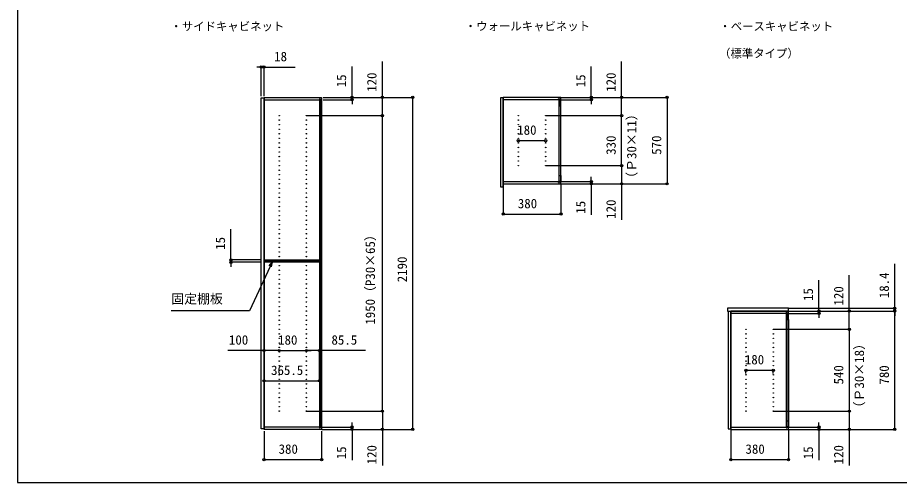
# Model space of a CAD drawing. Units: millimetres, scale not verified. Extents: x -4375 to 4375, y -6505 to 6479.
# Drawn here: x -4375 to 1435, y -6505 to -3438 of the extents above; entities that cross this region are included whole.
import ezdxf
from ezdxf.enums import TextEntityAlignment as Align

# ---------------------------------------------------------------- set-up
doc = ezdxf.new("R2010")
doc.units = ezdxf.units.MM
doc.header["$LTSCALE"] = 34
for name, color, linetype in [('0-1_USER1', 3, 'Continuous'), ('0-3_YKK_12', 2, 'Continuous'), ('0-5_YKK_D', 6, 'Continuous'), ('0-6_YKK_ZWAK', 7, 'Continuous')]:
    doc.layers.add(name, color=color, linetype=linetype)
doc.styles.add('ＭＳ ゴシック', font='')
doc.styles.get('ＭＳ ゴシック').set_extended_font_data('MS Gothic')

msp = doc.modelspace()

# ---------------------------------------------------------------- linework, layer by layer
at = {"layer": '0-3_YKK_12'}
for p, q in [((-2751.5, -3979.7), (-2386.5, -3979.7)), ((-2386.5, -3974.2), (-2386.5, -3979.7)), ((-2386.5, -3974.2), (-2381.5, -3974.2)), ((-2386, -3974.2), (-2386, -6145.2)), ((-2382, -3974.2), (-2382, -6145.2)), ((-2381.5, -3974.2), (-2381.5, -3979.7)), ((-2381.5, -3979.7), (-2371.5, -3979.7)), ((-810, -3979.7), (-1175, -3979.7)), ((-810, -3979.7), (-810, -3974.2)), ((-805, -3974.2), (-810, -3974.2)), ((-805, -3979.7), (-805, -3974.2)), ((-2382, -4018.2), (-2371.5, -4018.2)), ((-1175, -4519.7), (-810, -4519.7)), ((-810, -4525.2), (-810, -4519.7)), ((-810, -4525.2), (-805, -4525.2)), ((-805, -4525.2), (-805, -4519.7)), ((-2753.79, -5044.7), (-2386.71, -5044.7)), ((690, -5389.7), (325, -5389.7)), ((690, -5389.7), (690, -5384.2)), ((695, -5384.2), (690, -5384.2)), ((695, -5389.7), (695, -5384.2)), ((705, -5389.7), (695, -5389.7)), ((705, -5429.95), (705, -6099.45)), ((-2386.5, -6139.7), (-2751.5, -6139.7)), ((-2386.5, -6139.7), (-2386.5, -6145.2)), ((-2386.5, -6145.2), (-2381.5, -6145.2)), ((-2382, -6101.2), (-2371.5, -6101.2)), ((-2381.5, -6139.7), (-2381.5, -6145.2)), ((-2371.5, -6139.7), (-2381.5, -6139.7)), ((325, -6139.7), (690, -6139.7)), ((690, -6145.2), (690, -6139.7)), ((690, -6145.2), (695, -6145.2)), ((695, -6139.7), (705, -6139.7)), ((695, -6145.2), (695, -6139.7))]:
    msp.add_line(p, q, dxfattribs=at)
for points in [[(-2751.5, -6151.7), (-2769.5, -6151.7), (-2769.5, -3967.7), (-2751.5, -3967.7)], [(-2371.5, -6154.7), (-2751.5, -6154.7), (-2751.5, -3964.7), (-2371.5, -3964.7)], [(-1193, -4554.7), (-1175, -4554.7), (-1175, -3967.7), (-1193, -3967.7)], [(-1175, -4534.7), (-795, -4534.7), (-795, -3964.7), (-1175, -3964.7)], [(-809.5, -4523.45), (-805.5, -4523.45), (-805.5, -3975.95), (-809.5, -3975.95)], [(-805.5, -4019.95), (-795, -4019.95), (-795, -3980.95), (-805.5, -3980.95)], [(-805.5, -4479.45), (-795, -4479.45), (-795, -4518.45), (-805.5, -4518.45)], [(-2389.5, -5052.2), (-2751, -5052.2), (-2751, -5037.2), (-2389.5, -5037.2)], [(303, -5374.7), (705, -5374.7), (704.98, -5356.3), (302.98, -5356.3)], [(307, -6151.7), (325, -6151.7), (325, -5377.7), (307, -5377.7)], [(325, -6154.7), (705, -6154.7), (705, -5374.7), (325, -5374.7)], [(690.5, -6143.45), (694.5, -6143.45), (694.5, -5385.95), (690.5, -5385.95)], [(694.5, -5429.95), (705, -5429.95), (705, -5390.95), (694.5, -5390.95)], [(694.5, -6099.45), (705, -6099.45), (705, -6138.45), (694.5, -6138.45)]]:
    msp.add_lwpolyline(points, close=True, dxfattribs=at)
for centre in [(-2651.5, -4084.7), (-2651.5, -4084.7), (-2651.5, -4114.7), (-2471.5, -4084.7), (-2471.5, -4084.7), (-2471.5, -4114.7), (-1075, -4084.7), (-1075, -4114.7), (-895, -4084.7), (-895, -4114.7), (-2651.5, -4144.7), (-2651.5, -4174.7), (-2471.5, -4144.7), (-2471.5, -4174.7), (-1075, -4144.7), (-1075, -4174.7), (-895, -4144.7), (-895, -4174.7), (-2651.5, -4204.7), (-2651.5, -4234.7), (-2471.5, -4204.7), (-2471.5, -4234.7), (-1075, -4204.7), (-1075, -4234.7), (-895, -4204.7), (-895, -4234.7), (-2651.5, -4264.7), (-2651.5, -4294.7), (-2471.5, -4264.7), (-2471.5, -4294.7), (-1075, -4264.7), (-1075, -4294.7), (-895, -4264.7), (-895, -4294.7), (-2651.5, -4324.7), (-2651.5, -4354.7), (-2471.5, -4324.7), (-2471.5, -4354.7), (-1075, -4324.7), (-1075, -4354.7), (-895, -4324.7), (-895, -4354.7), (-2651.5, -4384.7), (-2651.5, -4414.7), (-2471.5, -4384.7), (-2471.5, -4414.7), (-1075, -4384.7), (-1075, -4414.7), (-895, -4384.7), (-895, -4414.7), (-2651.5, -4444.7), (-2651.5, -4474.7), (-2471.5, -4444.7), (-2471.5, -4474.7), (-2651.5, -4504.7), (-2471.5, -4504.7), (-2651.5, -4534.7), (-2651.5, -4564.7), (-2471.5, -4534.7), (-2471.5, -4564.7), (-2651.5, -4594.7), (-2651.5, -4624.7), (-2471.5, -4594.7), (-2471.5, -4624.7), (-2651.5, -4654.7), (-2651.5, -4684.7), (-2471.5, -4654.7), (-2471.5, -4684.7), (-2651.5, -4714.7), (-2651.5, -4744.7), (-2471.5, -4714.7), (-2471.5, -4744.7), (-2651.5, -4774.7), (-2651.5, -4804.7), (-2471.5, -4774.7), (-2471.5, -4804.7), (-2651.5, -4834.7), (-2651.5, -4864.7), (-2471.5, -4834.7), (-2471.5, -4864.7), (-2651.5, -4894.7), (-2651.5, -4924.7), (-2471.5, -4894.7), (-2471.5, -4924.7), (-2651.5, -4954.7), (-2651.5, -4984.7), (-2471.5, -4954.7), (-2471.5, -4984.7), (-2651.5, -5014.7), (-2651.5, -5044.7), (-2471.5, -5014.7), (-2471.5, -5044.7), (-2651.5, -5074.7), (-2651.5, -5104.7), (-2471.5, -5074.7), (-2471.5, -5104.7), (-2651.5, -5134.7), (-2651.5, -5164.7), (-2471.5, -5134.7), (-2471.5, -5164.7), (-2651.5, -5194.7), (-2651.5, -5224.7), (-2471.5, -5194.7), (-2471.5, -5224.7), (-2651.5, -5254.7), (-2651.5, -5284.7), (-2471.5, -5254.7), (-2471.5, -5284.7), (-2651.5, -5314.7), (-2651.5, -5344.7), (-2471.5, -5314.7), (-2471.5, -5344.7), (-2651.5, -5374.7), (-2651.5, -5404.7), (-2471.5, -5374.7), (-2471.5, -5404.7), (-2651.5, -5434.7), (-2471.5, -5434.7), (-2651.5, -5464.7), (-2651.5, -5494.7), (-2471.5, -5464.7), (-2471.5, -5494.7), (425, -5494.7), (605, -5494.7), (-2651.5, -5524.7), (-2651.5, -5554.7), (-2471.5, -5524.7), (-2471.5, -5554.7), (425, -5524.7), (425, -5554.7), (605, -5524.7), (605, -5554.7), (-2651.5, -5584.7), (-2651.5, -5614.7), (-2471.5, -5584.7), (-2471.5, -5614.7), (425, -5584.7), (425, -5614.7), (605, -5584.7), (605, -5614.7), (-2651.5, -5644.7), (-2651.5, -5674.7), (-2471.5, -5644.7), (-2471.5, -5674.7), (425, -5644.7), (425, -5674.7), (605, -5644.7), (605, -5674.7), (-2651.5, -5704.7), (-2651.5, -5734.7), (-2471.5, -5704.7), (-2471.5, -5734.7), (425, -5704.7), (425, -5734.7), (605, -5704.7), (605, -5734.7), (-2651.5, -5764.7), (-2651.5, -5794.7), (-2471.5, -5764.7), (-2471.5, -5794.7), (425, -5764.7), (425, -5794.7), (605, -5764.7), (605, -5794.7), (-2651.5, -5824.7), (-2651.5, -5854.7), (-2471.5, -5824.7), (-2471.5, -5854.7), (425, -5824.7), (425, -5854.7), (605, -5824.7), (605, -5854.7), (-2651.5, -5884.7), (-2651.5, -5914.7), (-2471.5, -5884.7), (-2471.5, -5914.7), (425, -5884.7), (425, -5914.7), (605, -5884.7), (605, -5914.7), (-2651.5, -5944.7), (-2651.5, -5974.7), (-2471.5, -5944.7), (-2471.5, -5974.7), (425, -5944.7), (425, -5974.7), (605, -5944.7), (605, -5974.7), (-2651.5, -6004.7), (-2651.5, -6034.7), (-2471.5, -6004.7), (-2471.5, -6034.7), (425, -6004.7), (425, -6034.7), (605, -6004.7), (605, -6034.7)]:
    msp.add_circle(centre, 1.55, dxfattribs=at)
at = {"layer": '0-5_YKK_D'}
for p, q in [((-2769.5, -3764.7), (-2799.5, -3764.7)), ((-2769.5, -3955.85), (-2769.5, -3763.7)), ((-2769.5, -3764.7), (-2751.5, -3764.7)), ((-2751.5, -3955.85), (-2751.5, -3763.7)), ((-2751.5, -3764.7), (-2546.7, -3764.7)), ((-2171.5, -3964.7), (-2171.5, -3760.38)), ((-595, -3964.7), (-595, -3760.38)), ((-2361.03, -3964.7), (-1770.5, -3964.7)), ((-2361.03, -3964.7), (-1970.5, -3964.7)), ((-2361.03, -3964.7), (-2170.5, -3964.7)), ((-2361.03, -3979.7), (-2170.5, -3979.7)), ((-2171.5, -3979.7), (-2171.5, -3964.7)), ((-2171.5, -3979.7), (-2171.5, -4009.7)), ((-1771.5, -6154.7), (-1771.5, -3964.7)), ((-804, -3979.7), (-594, -3979.7)), ((-794, -3964.7), (-94, -3964.7)), ((-794, -3964.7), (-394, -3964.7)), ((-794, -3964.7), (-594, -3964.7)), ((-595, -3979.7), (-595, -3964.7)), ((-595, -3979.7), (-595, -4009.7)), ((-95, -3964.7), (-95, -4534.7)), ((-395, -4084.7), (-395, -4054.7)), ((-2470.5, -4084.7), (-1970.5, -4084.7)), ((-2470.5, -4084.7), (-1970.5, -4084.7)), ((-1971.5, -6034.7), (-1971.5, -4084.7)), ((-894, -4084.7), (-394, -4084.7)), ((-894, -4084.7), (-394, -4084.7)), ((-395, -4414.7), (-395, -4084.7)), ((-1075.68, -4249.7), (-895.68, -4249.7)), ((-894, -4414.7), (-394, -4414.7)), ((-894, -4414.7), (-394, -4414.7)), ((-395, -4414.7), (-395, -4444.7)), ((-804, -4519.7), (-594, -4519.7)), ((-595, -4519.7), (-595, -4489.7)), ((-595, -4519.7), (-595, -4534.7)), ((-1175, -4535.7), (-1175, -4735.7)), ((-795, -4535.7), (-795, -4735.7)), ((-794, -4534.7), (-94, -4534.7)), ((-794, -4534.7), (-594, -4534.7)), ((-794, -4534.7), (-394, -4534.7)), ((-595, -4534.7), (-595, -4739.02)), ((-1175, -4734.7), (-795, -4734.7)), ((-2969.5, -5037.2), (-2969.5, -4832.88)), ((-2777.49, -5037.2), (-2970.5, -5037.2)), ((-2777.49, -5052.2), (-2970.5, -5052.2)), ((-2969.5, -5052.2), (-2969.5, -5037.2)), ((-2969.5, -5052.2), (-2969.5, -5082.2)), ((1405, -5356.3), (1405, -5062.63)), ((905, -5374.7), (905, -5170.38)), ((705.98, -5356.3), (1406, -5356.3)), ((706, -5374.7), (1106, -5374.7)), ((706, -5374.7), (906, -5374.7)), ((706, -5374.7), (1406, -5374.7)), ((706, -5374.7), (1406, -5374.7)), ((706, -5389.7), (906, -5389.7)), ((905, -5389.7), (905, -5374.7)), ((905, -5389.7), (905, -5419.7)), ((1405, -5374.7), (1405, -5356.3)), ((1405, -5374.7), (1405, -5404.7)), ((1405, -6154.7), (1405, -5374.7)), ((606, -5494.7), (1106, -5494.7)), ((606, -5494.7), (1106, -5494.7)), ((1105, -5494.7), (1105, -6034.7)), ((-2651.5, -5634.7), (-2681.5, -5634.7)), ((-2651.5, -5634.7), (-2471.5, -5634.7)), ((-2471.5, -5634.7), (-2441.5, -5634.7)), ((-2386, -5634.7), (-2471.5, -5634.7)), ((-2386, -5840.5), (-2386, -5633.7)), ((-2082.64, -5634.7), (-2386, -5634.7)), ((424.32, -5785.82), (424.32, -5763.7)), ((424.32, -5764.7), (604.32, -5764.7)), ((604.32, -5785.82), (604.32, -5763.7)), ((-2751.5, -5834.7), (-2386, -5834.7)), ((-2470.5, -6034.7), (-1970.5, -6034.7)), ((-2470.5, -6034.7), (-1970.5, -6034.7)), ((603.97, -6034.7), (1106, -6034.7)), ((606, -6034.7), (1106, -6034.7)), ((-2370.5, -6139.7), (-2170.5, -6139.7)), ((-2370.5, -6154.7), (-1770.5, -6154.7)), ((-2370.5, -6154.7), (-2170.5, -6154.7)), ((-2370.5, -6154.7), (-1970.5, -6154.7)), ((-2171.5, -6139.7), (-2171.5, -6109.7)), ((-2171.5, -6139.7), (-2171.5, -6154.7)), ((-2171.5, -6154.7), (-2171.5, -6359.02)), ((325, -6155.7), (325, -6355.7)), ((705, -6155.7), (705, -6355.7)), ((706, -6139.7), (906, -6139.7)), ((706, -6154.7), (1106, -6154.7)), ((706, -6154.7), (906, -6154.7)), ((706, -6154.7), (1406, -6154.7)), ((905, -6139.7), (905, -6109.7)), ((905, -6139.7), (905, -6154.7)), ((905, -6154.7), (905, -6359.02)), ((-2751.5, -6166.37), (-2751.5, -6355.7)), ((-2371.5, -6166.37), (-2371.5, -6355.7)), ((-2751.5, -6354.7), (-2371.5, -6354.7)), ((325, -6354.7), (705, -6354.7))]:
    msp.add_line(p, q, dxfattribs=at)
for points in [[(-1971.5, -4084.7), (-1971.5, -3964.7), (-1971.5, -3726.63)], [(-395, -4084.7), (-395, -3964.7), (-395, -3726.63)], [(-395, -4414.7), (-395, -4534.7), (-395, -4772.77)], [(-2698.25, -5052.2), (-2710.93, -5079.39), (-2847.7, -5372.71), (-3362.62, -5372.71)], [(-2718.21, -5075.99), (-2698.25, -5052.2), (-2703.64, -5082.79)], [(1105, -5494.7), (1105, -5374.7), (1105, -5136.63)], [(-2651.5, -5634.7), (-2751.5, -5634.7), (-2989.57, -5634.7)], [(-1971.5, -6034.7), (-1971.5, -6154.7), (-1971.5, -6392.77)], [(1105, -6034.7), (1105, -6154.7), (1105, -6392.77)]]:
    msp.add_lwpolyline(points, dxfattribs=at)
for centre in [(-2769.5, -3764.7), (-2751.5, -3764.7), (-2171.5, -3964.7), (-2171.5, -3979.7), (-1971.5, -3964.7), (-1771.5, -3964.7), (-595, -3964.7), (-595, -3979.7), (-395, -3964.7), (-95, -3964.7), (-1971.5, -4084.7), (-1971.5, -4084.7), (-395, -4084.7), (-395, -4084.7), (-1075.68, -4249.7), (-895.68, -4249.7), (-395, -4414.7), (-395, -4414.7), (-595, -4519.7), (-595, -4534.7), (-395, -4534.7), (-95, -4534.7), (-1175, -4734.7), (-795, -4734.7), (-2969.5, -5037.2), (-2969.5, -5052.2), (905, -5374.7), (905, -5389.7), (1105, -5374.7), (1405, -5356.3), (1405, -5374.7), (1405, -5374.7), (1105, -5494.7), (1105, -5494.7), (-2751.5, -5634.7), (-2651.5, -5634.7), (-2651.5, -5634.7), (-2471.5, -5634.7), (-2471.5, -5634.7), (-2386, -5634.7), (424.32, -5764.7), (604.32, -5764.7), (-2751.5, -5834.7), (-2386, -5834.7), (-1971.5, -6034.7), (-1971.5, -6034.7), (1105, -6034.7), (1105, -6034.7), (-2171.5, -6139.7), (-2171.5, -6154.7), (-1971.5, -6154.7), (-1771.5, -6154.7), (905, -6139.7), (905, -6154.7), (1105, -6154.7), (1405, -6154.7), (-2751.5, -6354.7), (-2371.5, -6354.7), (325, -6354.7), (705, -6354.7)]:
    msp.add_circle(centre, 7.5, dxfattribs=at)
at = {"layer": '0-6_YKK_ZWAK'}
msp.add_line((-4375, 6245.3), (-4375, -6504.7), dxfattribs=at)
msp.add_lwpolyline([(-4375, -6504.7), (4375, -6504.7), (4375, 6245.3)], dxfattribs=at)

# ---------------------------------------------------------------- texts
at = {"layer": '0-1_USER1', "style": 'ＭＳ ゴシック'}
for s, p in [('・サイドキャビネット', (-3367.9, -3540.03)), ('・ウォールキャビネット', (-1427.9, -3539.18)), ('・ベースキャビネット', (249.1, -3540.03)), ('（標準タイプ）', (247.4, -3718.47))]:
    msp.add_text(s, height=54.99, dxfattribs=at).set_placement(p, align=Align.BOTTOM_LEFT)
at = {"layer": '0-5_YKK_D', "style": 'ＭＳ ゴシック'}
for s, p in [('18', (-2684.54, -3744.7)), ('180', (-1082.76, -4229.7)), ('380', (-1078.69, -4714.7)), ('固定棚板', (-3362.74, -5343.21)), ('100', (-2982.61, -5614.7)), ('180', (-2658.57, -5614.7)), ('85.5', (-2306.93, -5614.7)), ('180', (417.24, -5744.7)), ('365.5', (-2704.94, -5814.7)), ('380', (-2655.19, -6334.7)), ('380', (421.31, -6334.7))]:
    msp.add_text(s, height=62.32, dxfattribs=at).set_placement(p, align=Align.BOTTOM_LEFT)
for s, p in [('15', (-2191.5, -3897.74)), ('120', (-1991.5, -3927.74)), ('15', (-615, -3897.74)), ('120', (-415, -3927.74)), ('（Ｐ30×11）', (-278.89, -4540.68)), ('330', (-415, -4343.39)), ('570', (-115, -4343.39)), ('120', (-415, -4765.81)), ('15', (-615, -4732.06)), ('15', (-2989.5, -4970.24)), ('1950（P30×65）', (-2001.64, -5463.93)), ('2190', (-1791.5, -5184.3)), ('18.4', (1385, -5289.34)), ('15', (885, -5307.74)), ('120', (1085, -5337.74)), ('（Ｐ30×18）', (1221.11, -6055.68)), ('540', (1085, -5858.39)), ('780', (1385, -5859.36)), ('15', (-2191.5, -6352.06)), ('120', (-1991.5, -6385.81)), ('15', (885, -6352.06)), ('120', (1085, -6385.81))]:
    msp.add_text(s, height=62.32, rotation=90, dxfattribs=at).set_placement(p, align=Align.BOTTOM_LEFT)

doc.saveas('drawing.dxf')
